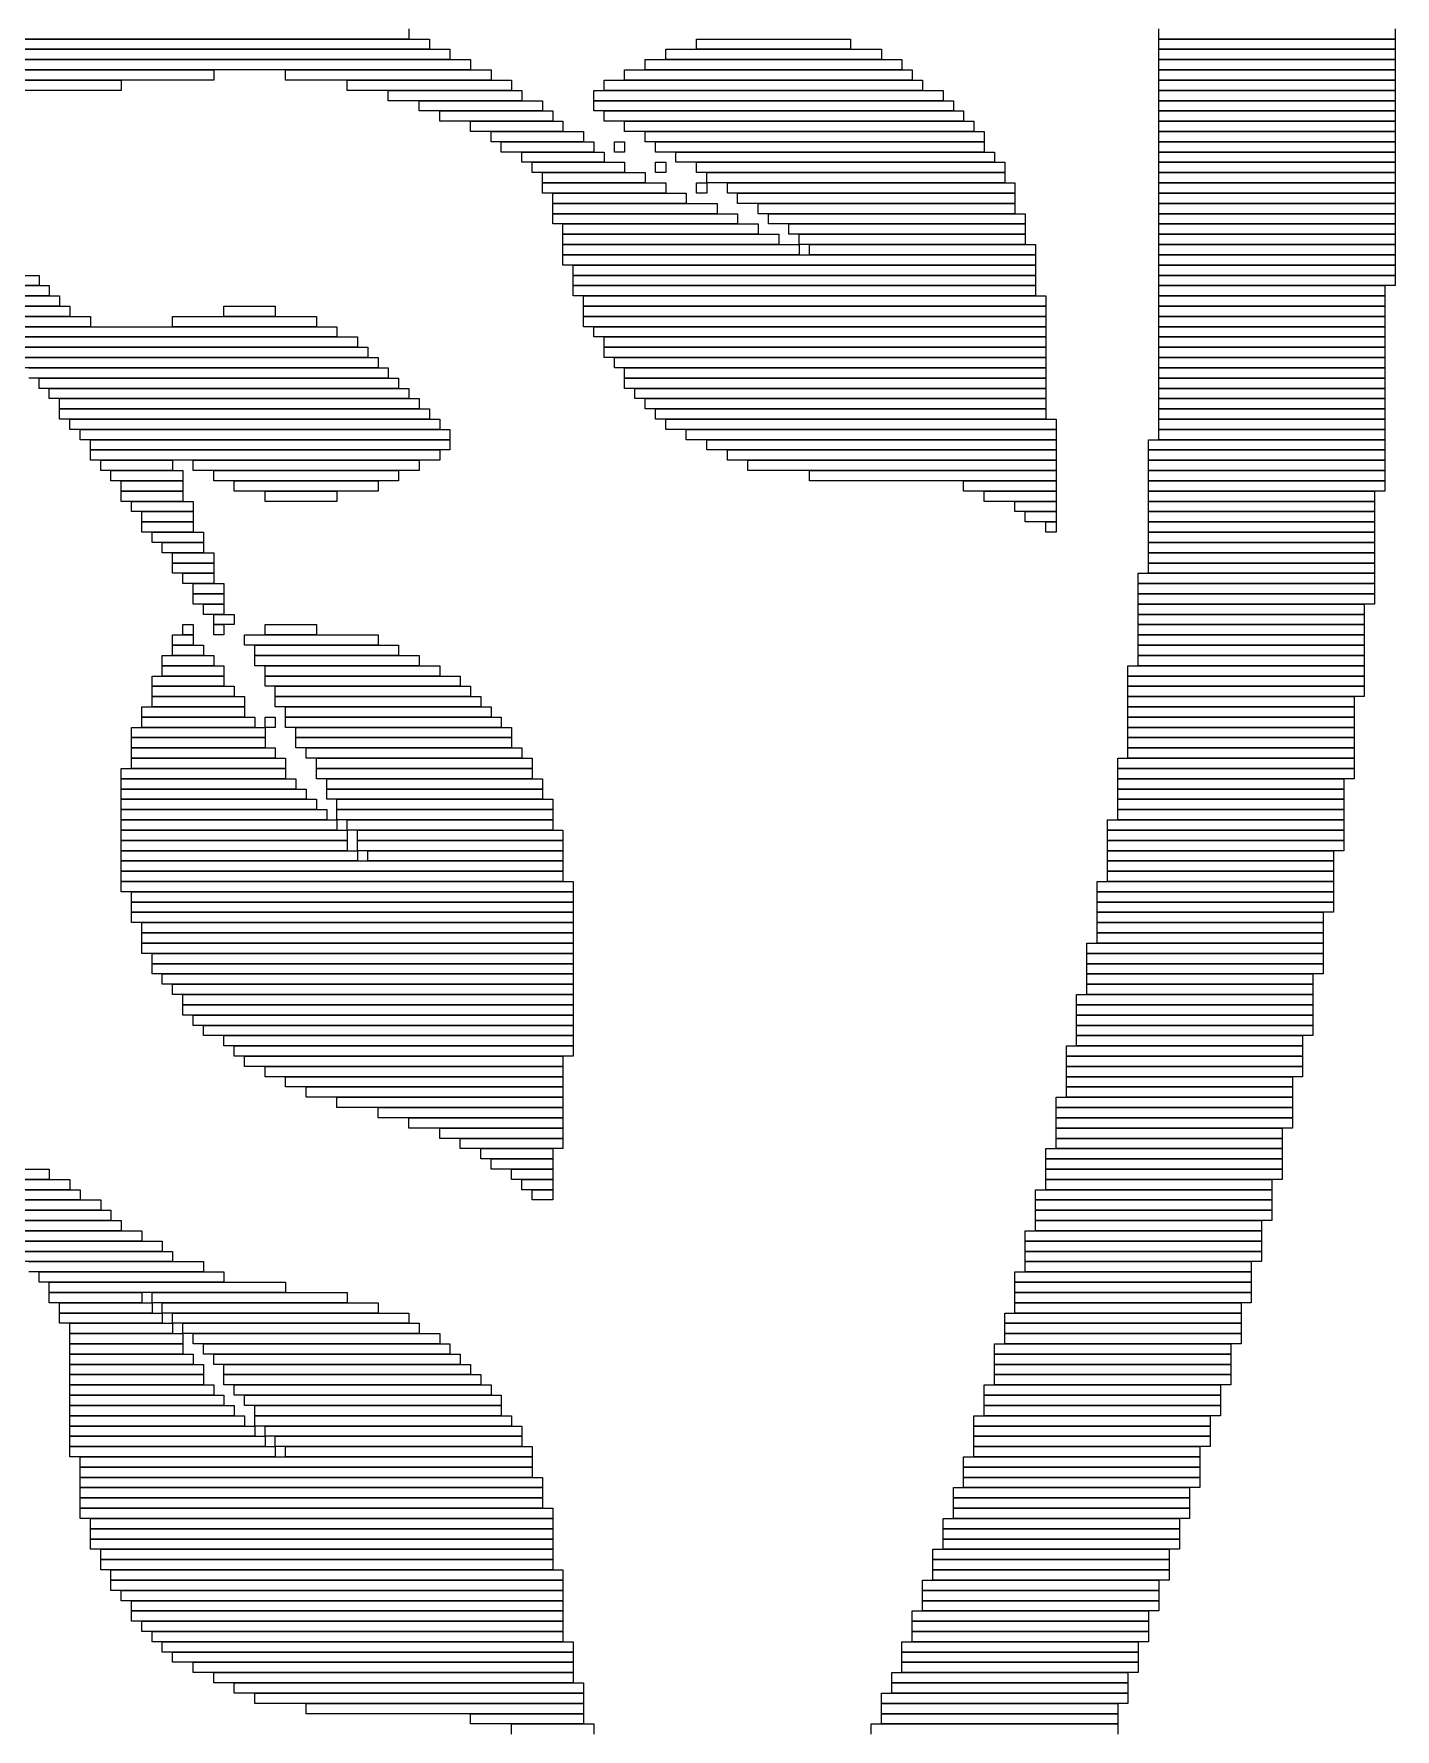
# Model space of a CAD drawing. Extents: x 48 to 975, y 50 to 982.
# Drawn here: x 842.5 to 975, y 362.5 to 527.5 of the extents above; entities that cross this region are included whole.
import ezdxf

# ---------------------------------------------------------------- set-up
doc = ezdxf.new("R2010")
doc.units = 0

msp = doc.modelspace()

# ---------------------------------------------------------------- linework, layer by layer
for p, q in [((879, 528), (879, 527)), ((952, 527), (952, 528)), ((975, 528), (975, 527)), ((879, 527), (789, 527)), ((791, 527), (881, 527)), ((881, 527), (881, 526)), ((907, 527), (922, 527)), ((907, 526), (907, 527)), ((922, 527), (922, 526)), ((975, 527), (952, 527)), ((952, 527), (975, 527)), ((952, 526), (952, 527)), ((975, 527), (975, 526)), ((881, 526), (791, 526)), ((792, 526), (883, 526)), ((883, 525), (792, 525)), ((794, 525), (885, 525)), ((883, 526), (883, 525)), ((885, 525), (885, 524)), ((902, 525), (927, 525)), ((902, 524), (902, 525)), ((904, 526), (925, 526)), ((904, 525), (904, 526)), ((925, 525), (904, 525)), ((922, 526), (907, 526)), ((925, 526), (925, 525)), ((927, 525), (927, 524)), ((975, 526), (952, 526)), ((952, 526), (975, 526)), ((952, 525), (952, 526)), ((975, 525), (952, 525)), ((952, 525), (975, 525)), ((952, 524), (952, 525)), ((975, 526), (975, 525)), ((975, 525), (975, 524)), ((885, 524), (794, 524)), ((796, 524), (860, 524)), ((860, 524), (860, 523)), ((867, 524), (887, 524)), ((867, 523), (867, 524)), ((887, 524), (887, 523)), ((900, 524), (928, 524)), ((900, 523), (900, 524)), ((927, 524), (902, 524)), ((928, 524), (928, 523)), ((975, 524), (952, 524)), ((952, 524), (975, 524)), ((952, 523), (952, 524)), ((975, 524), (975, 523)), ((860, 523), (796, 523)), ((817, 523), (851, 523)), ((851, 522), (817, 522)), ((851, 523), (851, 522)), ((887, 523), (867, 523)), ((873, 523), (889, 523)), ((873, 522), (873, 523)), ((889, 522), (873, 522)), ((877, 522), (890, 522)), ((877, 521), (877, 522)), ((889, 523), (889, 522)), ((890, 522), (890, 521)), ((897, 522), (931, 522)), ((897, 521), (897, 522)), ((898, 523), (929, 523)), ((898, 522), (898, 523)), ((929, 522), (898, 522)), ((928, 523), (900, 523)), ((929, 523), (929, 522)), ((931, 522), (931, 521)), ((975, 523), (952, 523)), ((952, 523), (975, 523)), ((952, 522), (952, 523)), ((975, 522), (952, 522)), ((952, 522), (975, 522)), ((952, 521), (952, 522)), ((975, 523), (975, 522)), ((975, 522), (975, 521)), ((890, 521), (877, 521)), ((880, 521), (892, 521)), ((880, 520), (880, 521)), ((892, 520), (880, 520)), ((882, 520), (893, 520)), ((882, 519), (882, 520)), ((892, 521), (892, 520)), ((893, 520), (893, 519)), ((931, 521), (897, 521)), ((897, 521), (932, 521)), ((897, 520), (897, 521)), ((932, 520), (897, 520)), ((898, 520), (933, 520)), ((898, 519), (898, 520)), ((932, 521), (932, 520)), ((933, 520), (933, 519)), ((975, 521), (952, 521)), ((952, 521), (975, 521)), ((952, 520), (952, 521)), ((975, 520), (952, 520)), ((952, 520), (975, 520)), ((952, 519), (952, 520)), ((975, 521), (975, 520)), ((975, 520), (975, 519)), ((893, 519), (882, 519)), ((885, 519), (894, 519)), ((885, 518), (885, 519)), ((894, 519), (894, 518)), ((933, 519), (898, 519)), ((900, 519), (934, 519)), ((900, 518), (900, 519)), ((934, 519), (934, 518)), ((975, 519), (952, 519)), ((952, 519), (975, 519)), ((952, 518), (952, 519)), ((975, 519), (975, 518)), ((894, 518), (885, 518)), ((887, 518), (896, 518)), ((887, 517), (887, 518)), ((896, 517), (887, 517)), ((888, 517), (897, 517)), ((888, 516), (888, 517)), ((896, 518), (896, 517)), ((897, 517), (897, 516)), ((899, 517), (900, 517)), ((899, 516), (899, 517)), ((934, 518), (900, 518)), ((900, 517), (900, 516)), ((902, 518), (935, 518)), ((902, 517), (902, 518)), ((935, 517), (902, 517)), ((903, 517), (935, 517)), ((903, 516), (903, 517)), ((935, 518), (935, 517)), ((935, 517), (935, 516)), ((975, 518), (952, 518)), ((952, 518), (975, 518)), ((952, 517), (952, 518)), ((975, 517), (952, 517)), ((952, 517), (975, 517)), ((952, 516), (952, 517)), ((975, 518), (975, 517)), ((975, 517), (975, 516)), ((897, 516), (888, 516)), ((890, 516), (898, 516)), ((890, 515), (890, 516)), ((898, 515), (890, 515)), ((891, 515), (900, 515)), ((891, 514), (891, 515)), ((898, 516), (898, 515)), ((900, 516), (899, 516)), ((900, 515), (900, 514)), ((935, 516), (903, 516)), ((903, 515), (904, 515)), ((903, 514), (903, 515)), ((904, 515), (904, 514)), ((905, 516), (936, 516)), ((905, 515), (905, 516)), ((936, 515), (905, 515)), ((907, 515), (937, 515)), ((907, 514), (907, 515)), ((936, 516), (936, 515)), ((937, 515), (937, 514)), ((975, 516), (952, 516)), ((952, 516), (975, 516)), ((952, 515), (952, 516)), ((975, 515), (952, 515)), ((952, 515), (975, 515)), ((952, 514), (952, 515)), ((975, 516), (975, 515)), ((975, 515), (975, 514)), ((900, 514), (891, 514)), ((892, 514), (902, 514)), ((892, 513), (892, 514)), ((902, 514), (902, 513)), ((904, 514), (903, 514)), ((937, 514), (907, 514)), ((908, 514), (937, 514)), ((908, 513), (908, 514)), ((937, 514), (937, 513)), ((975, 514), (952, 514)), ((952, 514), (975, 514)), ((952, 513), (952, 514)), ((975, 514), (975, 513)), ((902, 513), (892, 513)), ((892, 513), (904, 513)), ((892, 512), (892, 513)), ((904, 512), (892, 512)), ((893, 512), (906, 512)), ((893, 511), (893, 512)), ((904, 513), (904, 512)), ((906, 512), (906, 511)), ((907, 513), (908, 513)), ((907, 512), (907, 513)), ((908, 512), (907, 512)), ((937, 513), (908, 513)), ((908, 513), (908, 512)), ((910, 513), (938, 513)), ((910, 512), (910, 513)), ((938, 512), (910, 512)), ((911, 512), (938, 512)), ((911, 511), (911, 512)), ((938, 513), (938, 512)), ((938, 512), (938, 511)), ((975, 513), (952, 513)), ((952, 513), (975, 513)), ((952, 512), (952, 513)), ((975, 512), (952, 512)), ((952, 512), (975, 512)), ((952, 511), (952, 512)), ((975, 513), (975, 512)), ((975, 512), (975, 511)), ((906, 511), (893, 511)), ((893, 511), (909, 511)), ((893, 510), (893, 511)), ((909, 510), (893, 510)), ((893, 510), (911, 510)), ((893, 509), (893, 510)), ((909, 511), (909, 510)), ((938, 511), (911, 511)), ((911, 510), (911, 509)), ((913, 511), (938, 511)), ((913, 510), (913, 511)), ((938, 510), (913, 510)), ((914, 510), (939, 510)), ((914, 509), (914, 510)), ((938, 511), (938, 510)), ((939, 510), (939, 509)), ((975, 511), (952, 511)), ((952, 511), (975, 511)), ((952, 510), (952, 511)), ((975, 510), (952, 510)), ((952, 510), (975, 510)), ((952, 509), (952, 510)), ((975, 511), (975, 510)), ((975, 510), (975, 509)), ((911, 509), (893, 509)), ((894, 509), (913, 509)), ((894, 508), (894, 509)), ((913, 509), (913, 508)), ((939, 509), (914, 509)), ((916, 509), (939, 509)), ((916, 508), (916, 509)), ((939, 509), (939, 508)), ((975, 509), (952, 509)), ((952, 509), (975, 509)), ((952, 508), (952, 509)), ((975, 509), (975, 508)), ((913, 508), (894, 508)), ((894, 508), (915, 508)), ((894, 507), (894, 508)), ((915, 507), (894, 507)), ((894, 507), (917, 507)), ((894, 506), (894, 507)), ((915, 508), (915, 507)), ((939, 508), (916, 508)), ((917, 508), (939, 508)), ((917, 507), (917, 508)), ((939, 507), (917, 507)), ((917, 507), (917, 506)), ((918, 507), (940, 507)), ((918, 506), (918, 507)), ((939, 508), (939, 507)), ((940, 507), (940, 506)), ((975, 508), (952, 508)), ((952, 508), (975, 508)), ((952, 507), (952, 508)), ((975, 507), (952, 507)), ((952, 507), (975, 507)), ((952, 506), (952, 507)), ((975, 508), (975, 507)), ((975, 507), (975, 506)), ((917, 506), (894, 506)), ((894, 506), (940, 506)), ((894, 505), (894, 506)), ((940, 505), (894, 505)), ((895, 505), (940, 505)), ((895, 504), (895, 505)), ((940, 506), (918, 506)), ((940, 506), (940, 505)), ((940, 505), (940, 504)), ((975, 506), (952, 506)), ((952, 506), (975, 506)), ((952, 505), (952, 506)), ((975, 505), (952, 505)), ((952, 505), (975, 505)), ((952, 504), (952, 505)), ((975, 506), (975, 505)), ((975, 505), (975, 504)), ((832, 504), (843, 504)), ((843, 504), (843, 503)), ((940, 504), (895, 504)), ((895, 504), (940, 504)), ((895, 503), (895, 504)), ((940, 504), (940, 503)), ((975, 504), (952, 504)), ((952, 504), (975, 504)), ((952, 503), (952, 504)), ((975, 504), (975, 503)), ((843, 503), (832, 503)), ((833, 503), (844, 503)), ((844, 502), (833, 502)), ((834, 502), (845, 502)), ((844, 503), (844, 502)), ((845, 502), (845, 501)), ((940, 503), (895, 503)), ((895, 503), (940, 503)), ((895, 502), (895, 503)), ((940, 502), (895, 502)), ((896, 502), (941, 502)), ((896, 501), (896, 502)), ((940, 503), (940, 502)), ((941, 502), (941, 501)), ((975, 503), (952, 503)), ((952, 503), (974, 503)), ((952, 502), (952, 503)), ((974, 502), (952, 502)), ((952, 502), (974, 502)), ((952, 501), (952, 502)), ((974, 503), (974, 502)), ((974, 502), (974, 501)), ((845, 501), (834, 501)), ((835, 501), (846, 501)), ((846, 500), (835, 500)), ((837, 500), (848, 500)), ((846, 501), (846, 500)), ((848, 500), (848, 499)), ((856, 500), (870, 500)), ((856, 499), (856, 500)), ((861, 501), (866, 501)), ((861, 500), (861, 501)), ((866, 500), (861, 500)), ((866, 501), (866, 500)), ((870, 500), (870, 499)), ((941, 501), (896, 501)), ((896, 501), (941, 501)), ((896, 500), (896, 501)), ((941, 500), (896, 500)), ((896, 500), (941, 500)), ((896, 499), (896, 500)), ((941, 501), (941, 500)), ((941, 500), (941, 499)), ((974, 501), (952, 501)), ((952, 501), (974, 501)), ((952, 500), (952, 501)), ((974, 500), (952, 500)), ((952, 500), (974, 500)), ((952, 499), (952, 500)), ((974, 501), (974, 500)), ((974, 500), (974, 499)), ((848, 499), (837, 499)), ((838, 499), (872, 499)), ((870, 499), (856, 499)), ((872, 499), (872, 498)), ((941, 499), (896, 499)), ((897, 499), (941, 499)), ((897, 498), (897, 499)), ((941, 499), (941, 498)), ((974, 499), (952, 499)), ((952, 499), (974, 499)), ((952, 498), (952, 499)), ((974, 499), (974, 498)), ((872, 498), (838, 498)), ((839, 498), (874, 498)), ((874, 497), (839, 497)), ((840, 497), (875, 497)), ((874, 498), (874, 497)), ((875, 497), (875, 496)), ((941, 498), (897, 498)), ((898, 498), (941, 498)), ((898, 497), (898, 498)), ((941, 497), (898, 497)), ((898, 497), (941, 497)), ((898, 496), (898, 497)), ((941, 498), (941, 497)), ((941, 497), (941, 496)), ((974, 498), (952, 498)), ((952, 498), (974, 498)), ((952, 497), (952, 498)), ((974, 497), (952, 497)), ((952, 497), (974, 497)), ((952, 496), (952, 497)), ((974, 498), (974, 497)), ((974, 497), (974, 496)), ((875, 496), (840, 496)), ((841, 496), (876, 496)), ((876, 495), (841, 495)), ((842, 495), (877, 495)), ((876, 496), (876, 495)), ((877, 495), (877, 494)), ((941, 496), (898, 496)), ((899, 496), (941, 496)), ((899, 495), (899, 496)), ((941, 495), (899, 495)), ((900, 495), (941, 495)), ((900, 494), (900, 495)), ((941, 496), (941, 495)), ((941, 495), (941, 494)), ((974, 496), (952, 496)), ((952, 496), (974, 496)), ((952, 495), (952, 496)), ((974, 495), (952, 495)), ((952, 495), (974, 495)), ((952, 494), (952, 495)), ((974, 496), (974, 495)), ((974, 495), (974, 494)), ((877, 494), (842, 494)), ((843, 494), (878, 494)), ((843, 493), (843, 494)), ((878, 494), (878, 493)), ((941, 494), (900, 494)), ((900, 494), (941, 494)), ((900, 493), (900, 494)), ((941, 494), (941, 493)), ((974, 494), (952, 494)), ((952, 494), (974, 494)), ((952, 493), (952, 494)), ((974, 494), (974, 493)), ((878, 493), (843, 493)), ((844, 493), (879, 493)), ((844, 492), (844, 493)), ((879, 492), (844, 492)), ((845, 492), (880, 492)), ((845, 491), (845, 492)), ((879, 493), (879, 492)), ((880, 492), (880, 491)), ((941, 493), (900, 493)), ((901, 493), (941, 493)), ((901, 492), (901, 493)), ((941, 492), (901, 492)), ((902, 492), (941, 492)), ((902, 491), (902, 492)), ((941, 493), (941, 492)), ((941, 492), (941, 491)), ((974, 493), (952, 493)), ((952, 493), (974, 493)), ((952, 492), (952, 493)), ((974, 492), (952, 492)), ((952, 492), (974, 492)), ((952, 491), (952, 492)), ((974, 493), (974, 492)), ((974, 492), (974, 491)), ((880, 491), (845, 491)), ((845, 491), (881, 491)), ((845, 490), (845, 491)), ((881, 491), (881, 490)), ((941, 491), (902, 491)), ((903, 491), (941, 491)), ((903, 490), (903, 491)), ((941, 491), (941, 490)), ((974, 491), (952, 491)), ((952, 491), (974, 491)), ((952, 490), (952, 491)), ((974, 491), (974, 490)), ((881, 490), (845, 490)), ((846, 490), (882, 490)), ((846, 489), (846, 490)), ((882, 489), (846, 489)), ((847, 489), (883, 489)), ((847, 488), (847, 489)), ((882, 490), (882, 489)), ((883, 489), (883, 488)), ((941, 490), (903, 490)), ((904, 490), (942, 490)), ((904, 489), (904, 490)), ((942, 489), (904, 489)), ((906, 489), (942, 489)), ((906, 488), (906, 489)), ((942, 490), (942, 489)), ((942, 489), (942, 488)), ((974, 490), (952, 490)), ((952, 490), (974, 490)), ((952, 489), (952, 490)), ((974, 489), (952, 489)), ((952, 489), (974, 489)), ((952, 488), (952, 489)), ((974, 490), (974, 489)), ((974, 489), (974, 488)), ((883, 488), (847, 488)), ((848, 488), (883, 488)), ((848, 487), (848, 488)), ((883, 487), (848, 487)), ((848, 487), (882, 487)), ((848, 486), (848, 487)), ((882, 487), (882, 486)), ((883, 488), (883, 487)), ((942, 488), (906, 488)), ((908, 488), (942, 488)), ((908, 487), (908, 488)), ((942, 487), (908, 487)), ((910, 487), (942, 487)), ((910, 486), (910, 487)), ((942, 488), (942, 487)), ((942, 487), (942, 486)), ((951, 488), (974, 488)), ((951, 487), (951, 488)), ((974, 487), (951, 487)), ((951, 487), (974, 487)), ((951, 486), (951, 487)), ((974, 488), (952, 488)), ((974, 488), (974, 487)), ((974, 487), (974, 486)), ((882, 486), (848, 486)), ((849, 486), (856, 486)), ((849, 485), (849, 486)), ((856, 486), (856, 485)), ((858, 486), (880, 486)), ((858, 485), (858, 486)), ((880, 486), (880, 485)), ((942, 486), (910, 486)), ((912, 486), (942, 486)), ((912, 485), (912, 486)), ((942, 486), (942, 485)), ((974, 486), (951, 486)), ((951, 486), (974, 486)), ((951, 485), (951, 486)), ((974, 486), (974, 485)), ((856, 485), (849, 485)), ((850, 485), (857, 485)), ((850, 484), (850, 485)), ((857, 484), (850, 484)), ((851, 484), (857, 484)), ((851, 483), (851, 484)), ((857, 485), (857, 484)), ((857, 484), (857, 483)), ((880, 485), (858, 485)), ((860, 485), (878, 485)), ((860, 484), (860, 485)), ((878, 484), (860, 484)), ((862, 484), (876, 484)), ((862, 483), (862, 484)), ((876, 484), (876, 483)), ((878, 485), (878, 484)), ((942, 485), (912, 485)), ((918, 485), (942, 485)), ((918, 484), (918, 485)), ((942, 484), (918, 484)), ((933, 484), (942, 484)), ((933, 483), (933, 484)), ((942, 485), (942, 484)), ((942, 484), (942, 483)), ((974, 485), (951, 485)), ((951, 485), (974, 485)), ((951, 484), (951, 485)), ((974, 484), (951, 484)), ((951, 484), (974, 484)), ((951, 483), (951, 484)), ((974, 485), (974, 484)), ((974, 484), (974, 483)), ((857, 483), (851, 483)), ((851, 483), (857, 483)), ((851, 482), (851, 483)), ((857, 482), (851, 482)), ((852, 482), (858, 482)), ((852, 481), (852, 482)), ((857, 483), (857, 482)), ((858, 482), (858, 481)), ((876, 483), (862, 483)), ((865, 483), (872, 483)), ((865, 482), (865, 483)), ((872, 482), (865, 482)), ((872, 483), (872, 482)), ((942, 483), (933, 483)), ((935, 483), (942, 483)), ((935, 482), (935, 483)), ((942, 482), (935, 482)), ((938, 482), (942, 482)), ((938, 481), (938, 482)), ((942, 483), (942, 482)), ((942, 482), (942, 481)), ((974, 483), (951, 483)), ((951, 483), (973, 483)), ((951, 482), (951, 483)), ((973, 482), (951, 482)), ((951, 482), (973, 482)), ((951, 481), (951, 482)), ((973, 483), (973, 482)), ((973, 482), (973, 481)), ((858, 481), (852, 481)), ((853, 481), (858, 481)), ((853, 480), (853, 481)), ((858, 481), (858, 480)), ((942, 481), (938, 481)), ((939, 481), (942, 481)), ((939, 480), (939, 481)), ((942, 481), (942, 480)), ((973, 481), (951, 481)), ((951, 481), (973, 481)), ((951, 480), (951, 481)), ((973, 481), (973, 480)), ((858, 480), (853, 480)), ((853, 480), (858, 480)), ((853, 479), (853, 480)), ((858, 479), (853, 479)), ((854, 479), (859, 479)), ((854, 478), (854, 479)), ((858, 480), (858, 479)), ((859, 479), (859, 478)), ((942, 480), (939, 480)), ((941, 480), (942, 480)), ((941, 479), (941, 480)), ((942, 479), (941, 479)), ((942, 480), (942, 479)), ((973, 480), (951, 480)), ((951, 480), (973, 480)), ((951, 479), (951, 480)), ((973, 479), (951, 479)), ((951, 479), (973, 479)), ((951, 478), (951, 479)), ((973, 480), (973, 479)), ((973, 479), (973, 478)), ((859, 478), (854, 478)), ((855, 478), (859, 478)), ((855, 477), (855, 478)), ((859, 477), (855, 477)), ((856, 477), (860, 477)), ((856, 476), (856, 477)), ((859, 478), (859, 477)), ((860, 477), (860, 476)), ((973, 478), (951, 478)), ((951, 478), (973, 478)), ((951, 477), (951, 478)), ((973, 477), (951, 477)), ((951, 477), (973, 477)), ((951, 476), (951, 477)), ((973, 478), (973, 477)), ((973, 477), (973, 476)), ((860, 476), (856, 476)), ((856, 476), (860, 476)), ((856, 475), (856, 476)), ((860, 476), (860, 475)), ((973, 476), (951, 476)), ((951, 476), (973, 476)), ((951, 475), (951, 476)), ((973, 476), (973, 475)), ((860, 475), (856, 475)), ((857, 475), (860, 475)), ((857, 474), (857, 475)), ((860, 474), (857, 474)), ((858, 474), (861, 474)), ((858, 473), (858, 474)), ((860, 475), (860, 474)), ((861, 474), (861, 473)), ((950, 475), (973, 475)), ((950, 474), (950, 475)), ((973, 474), (950, 474)), ((950, 474), (973, 474)), ((950, 473), (950, 474)), ((973, 475), (951, 475)), ((973, 475), (973, 474)), ((973, 474), (973, 473)), ((861, 473), (858, 473)), ((858, 473), (861, 473)), ((858, 472), (858, 473)), ((861, 472), (858, 472)), ((859, 472), (861, 472)), ((859, 471), (859, 472)), ((861, 473), (861, 472)), ((861, 472), (861, 471)), ((973, 473), (950, 473)), ((950, 473), (973, 473)), ((950, 472), (950, 473)), ((973, 472), (950, 472)), ((950, 472), (972, 472)), ((950, 471), (950, 472)), ((972, 472), (972, 471)), ((973, 473), (973, 472)), ((861, 471), (859, 471)), ((860, 471), (862, 471)), ((860, 470), (860, 471)), ((862, 471), (862, 470)), ((972, 471), (950, 471)), ((950, 471), (972, 471)), ((950, 470), (950, 471)), ((972, 471), (972, 470)), ((856, 469), (858, 469)), ((856, 468), (856, 469)), ((857, 470), (858, 470)), ((857, 469), (857, 470)), ((858, 469), (857, 469)), ((858, 470), (858, 469)), ((858, 469), (858, 468)), ((862, 470), (860, 470)), ((860, 470), (861, 470)), ((860, 469), (860, 470)), ((861, 469), (860, 469)), ((861, 470), (861, 469)), ((863, 469), (876, 469)), ((863, 468), (863, 469)), ((865, 470), (870, 470)), ((865, 469), (865, 470)), ((870, 469), (865, 469)), ((870, 470), (870, 469)), ((876, 469), (876, 468)), ((972, 470), (950, 470)), ((950, 470), (972, 470)), ((950, 469), (950, 470)), ((972, 469), (950, 469)), ((950, 469), (972, 469)), ((950, 468), (950, 469)), ((972, 470), (972, 469)), ((972, 469), (972, 468)), ((855, 467), (860, 467)), ((855, 466), (855, 467)), ((858, 468), (856, 468)), ((856, 468), (859, 468)), ((856, 467), (856, 468)), ((859, 467), (856, 467)), ((859, 468), (859, 467)), ((860, 467), (860, 466)), ((876, 468), (863, 468)), ((864, 468), (878, 468)), ((864, 467), (864, 468)), ((878, 467), (864, 467)), ((864, 467), (880, 467)), ((864, 466), (864, 467)), ((878, 468), (878, 467)), ((880, 467), (880, 466)), ((972, 468), (950, 468)), ((950, 468), (972, 468)), ((950, 467), (950, 468)), ((972, 467), (950, 467)), ((950, 467), (972, 467)), ((950, 466), (950, 467)), ((972, 468), (972, 467)), ((972, 467), (972, 466)), ((860, 466), (855, 466)), ((855, 466), (861, 466)), ((855, 465), (855, 466)), ((861, 466), (861, 465)), ((880, 466), (864, 466)), ((865, 466), (882, 466)), ((865, 465), (865, 466)), ((882, 466), (882, 465)), ((949, 466), (972, 466)), ((949, 465), (949, 466)), ((972, 466), (950, 466)), ((972, 466), (972, 465)), ((854, 465), (861, 465)), ((854, 464), (854, 465)), ((861, 464), (854, 464)), ((854, 464), (862, 464)), ((854, 463), (854, 464)), ((861, 465), (855, 465)), ((861, 465), (861, 464)), ((862, 464), (862, 463)), ((882, 465), (865, 465)), ((865, 465), (884, 465)), ((865, 464), (865, 465)), ((884, 464), (865, 464)), ((866, 464), (885, 464)), ((866, 463), (866, 464)), ((884, 465), (884, 464)), ((885, 464), (885, 463)), ((972, 465), (949, 465)), ((949, 465), (972, 465)), ((949, 464), (949, 465)), ((972, 464), (949, 464)), ((949, 464), (972, 464)), ((949, 463), (949, 464)), ((972, 465), (972, 464)), ((972, 464), (972, 463)), ((853, 462), (863, 462)), ((853, 461), (853, 462)), ((862, 463), (854, 463)), ((854, 463), (863, 463)), ((854, 462), (854, 463)), ((863, 462), (854, 462)), ((863, 463), (863, 462)), ((863, 462), (863, 461)), ((885, 463), (866, 463)), ((866, 463), (886, 463)), ((866, 462), (866, 463)), ((886, 462), (866, 462)), ((867, 462), (887, 462)), ((867, 461), (867, 462)), ((886, 463), (886, 462)), ((887, 462), (887, 461)), ((972, 463), (949, 463)), ((949, 463), (971, 463)), ((949, 462), (949, 463)), ((971, 462), (949, 462)), ((949, 462), (971, 462)), ((949, 461), (949, 462)), ((971, 463), (971, 462)), ((971, 462), (971, 461)), ((863, 461), (853, 461)), ((853, 461), (864, 461)), ((853, 460), (853, 461)), ((864, 461), (864, 460)), ((865, 461), (866, 461)), ((865, 460), (865, 461)), ((866, 461), (866, 460)), ((887, 461), (867, 461)), ((867, 461), (888, 461)), ((867, 460), (867, 461)), ((888, 461), (888, 460)), ((971, 461), (949, 461)), ((949, 461), (971, 461)), ((949, 460), (949, 461)), ((971, 461), (971, 460)), ((852, 460), (865, 460)), ((852, 459), (852, 460)), ((865, 459), (852, 459)), ((852, 459), (865, 459)), ((852, 458), (852, 459)), ((864, 460), (853, 460)), ((866, 460), (865, 460)), ((865, 460), (865, 459)), ((865, 459), (865, 458)), ((888, 460), (867, 460)), ((868, 460), (889, 460)), ((868, 459), (868, 460)), ((889, 459), (868, 459)), ((868, 459), (889, 459)), ((868, 458), (868, 459)), ((889, 460), (889, 459)), ((889, 459), (889, 458)), ((971, 460), (949, 460)), ((949, 460), (971, 460)), ((949, 459), (949, 460)), ((971, 459), (949, 459)), ((949, 459), (971, 459)), ((949, 458), (949, 459)), ((971, 460), (971, 459)), ((971, 459), (971, 458)), ((865, 458), (852, 458)), ((852, 458), (866, 458)), ((852, 457), (852, 458)), ((866, 458), (866, 457)), ((889, 458), (868, 458)), ((869, 458), (890, 458)), ((869, 457), (869, 458)), ((890, 458), (890, 457)), ((971, 458), (949, 458)), ((949, 458), (971, 458)), ((949, 457), (949, 458)), ((971, 458), (971, 457)), ((851, 456), (867, 456)), ((851, 455), (851, 456)), ((866, 457), (852, 457)), ((852, 457), (867, 457)), ((852, 456), (852, 457)), ((867, 456), (852, 456)), ((867, 457), (867, 456)), ((867, 456), (867, 455)), ((890, 457), (869, 457)), ((870, 457), (891, 457)), ((870, 456), (870, 457)), ((891, 456), (870, 456)), ((870, 456), (891, 456)), ((870, 455), (870, 456)), ((891, 457), (891, 456)), ((891, 456), (891, 455)), ((948, 457), (971, 457)), ((948, 456), (948, 457)), ((971, 456), (948, 456)), ((948, 456), (971, 456)), ((948, 455), (948, 456)), ((971, 457), (949, 457)), ((971, 457), (971, 456)), ((971, 456), (971, 455)), ((867, 455), (851, 455)), ((851, 455), (868, 455)), ((851, 454), (851, 455)), ((868, 454), (851, 454)), ((851, 454), (869, 454)), ((851, 453), (851, 454)), ((868, 455), (868, 454)), ((869, 454), (869, 453)), ((891, 455), (870, 455)), ((871, 455), (892, 455)), ((871, 454), (871, 455)), ((892, 454), (871, 454)), ((871, 454), (892, 454)), ((871, 453), (871, 454)), ((892, 455), (892, 454)), ((892, 454), (892, 453)), ((971, 455), (948, 455)), ((948, 455), (970, 455)), ((948, 454), (948, 455)), ((970, 454), (948, 454)), ((948, 454), (970, 454)), ((948, 453), (948, 454)), ((970, 455), (970, 454)), ((970, 454), (970, 453)), ((869, 453), (851, 453)), ((851, 453), (870, 453)), ((851, 452), (851, 453)), ((870, 453), (870, 452)), ((892, 453), (871, 453)), ((872, 453), (893, 453)), ((872, 452), (872, 453)), ((893, 453), (893, 452)), ((970, 453), (948, 453)), ((948, 453), (970, 453)), ((948, 452), (948, 453)), ((970, 453), (970, 452)), ((870, 452), (851, 452)), ((851, 452), (871, 452)), ((851, 451), (851, 452)), ((871, 451), (851, 451)), ((851, 451), (872, 451)), ((851, 450), (851, 451)), ((871, 452), (871, 451)), ((893, 452), (872, 452)), ((872, 452), (893, 452)), ((872, 451), (872, 452)), ((893, 451), (872, 451)), ((872, 451), (872, 450)), ((873, 451), (893, 451)), ((873, 450), (873, 451)), ((893, 452), (893, 451)), ((893, 451), (893, 450)), ((947, 451), (970, 451)), ((947, 450), (947, 451)), ((970, 452), (948, 452)), ((948, 452), (970, 452)), ((948, 451), (948, 452)), ((970, 451), (948, 451)), ((970, 452), (970, 451)), ((970, 451), (970, 450)), ((872, 450), (851, 450)), ((851, 450), (873, 450)), ((851, 449), (851, 450)), ((873, 449), (851, 449)), ((851, 449), (873, 449)), ((851, 448), (851, 449)), ((893, 450), (873, 450)), ((873, 450), (873, 449)), ((873, 449), (873, 448)), ((874, 450), (894, 450)), ((874, 449), (874, 450)), ((894, 449), (874, 449)), ((874, 449), (894, 449)), ((874, 448), (874, 449)), ((894, 450), (894, 449)), ((894, 449), (894, 448)), ((970, 450), (947, 450)), ((947, 450), (970, 450)), ((947, 449), (947, 450)), ((970, 449), (947, 449)), ((947, 449), (970, 449)), ((947, 448), (947, 449)), ((970, 450), (970, 449)), ((970, 449), (970, 448)), ((873, 448), (851, 448)), ((851, 448), (874, 448)), ((851, 447), (851, 448)), ((894, 448), (874, 448)), ((874, 448), (874, 447)), ((875, 448), (894, 448)), ((875, 447), (875, 448)), ((894, 448), (894, 447)), ((970, 448), (947, 448)), ((947, 448), (969, 448)), ((947, 447), (947, 448)), ((969, 448), (969, 447)), ((874, 447), (851, 447)), ((851, 447), (894, 447)), ((851, 446), (851, 447)), ((894, 446), (851, 446)), ((851, 446), (894, 446)), ((851, 445), (851, 446)), ((894, 447), (875, 447)), ((894, 447), (894, 446)), ((894, 446), (894, 445)), ((969, 447), (947, 447)), ((947, 447), (969, 447)), ((947, 446), (947, 447)), ((969, 446), (947, 446)), ((947, 446), (969, 446)), ((947, 445), (947, 446)), ((969, 447), (969, 446)), ((969, 446), (969, 445)), ((894, 445), (851, 445)), ((851, 445), (895, 445)), ((851, 444), (851, 445)), ((895, 444), (851, 444)), ((852, 444), (895, 444)), ((852, 443), (852, 444)), ((895, 445), (895, 444)), ((895, 444), (895, 443)), ((946, 445), (969, 445)), ((946, 444), (946, 445)), ((969, 444), (946, 444)), ((946, 444), (969, 444)), ((946, 443), (946, 444)), ((969, 445), (947, 445)), ((969, 445), (969, 444)), ((969, 444), (969, 443)), ((895, 443), (852, 443)), ((852, 443), (895, 443)), ((852, 442), (852, 443)), ((895, 443), (895, 442)), ((969, 443), (946, 443)), ((946, 443), (969, 443)), ((946, 442), (946, 443)), ((969, 443), (969, 442)), ((895, 442), (852, 442)), ((852, 442), (895, 442)), ((852, 441), (852, 442)), ((895, 441), (852, 441)), ((853, 441), (895, 441)), ((853, 440), (853, 441)), ((895, 442), (895, 441)), ((895, 441), (895, 440)), ((969, 442), (946, 442)), ((946, 442), (968, 442)), ((946, 441), (946, 442)), ((968, 441), (946, 441)), ((946, 441), (968, 441)), ((946, 440), (946, 441)), ((968, 442), (968, 441)), ((968, 441), (968, 440)), ((895, 440), (853, 440)), ((853, 440), (895, 440)), ((853, 439), (853, 440)), ((895, 439), (853, 439)), ((853, 439), (895, 439)), ((853, 438), (853, 439)), ((895, 440), (895, 439)), ((895, 439), (895, 438)), ((945, 439), (968, 439)), ((945, 438), (945, 439)), ((968, 440), (946, 440)), ((946, 440), (968, 440)), ((946, 439), (946, 440)), ((968, 439), (946, 439)), ((968, 440), (968, 439)), ((968, 439), (968, 438)), ((895, 438), (853, 438)), ((854, 438), (895, 438)), ((854, 437), (854, 438)), ((895, 438), (895, 437)), ((968, 438), (945, 438)), ((945, 438), (968, 438)), ((945, 437), (945, 438)), ((968, 438), (968, 437)), ((895, 437), (854, 437)), ((854, 437), (895, 437)), ((854, 436), (854, 437)), ((895, 436), (854, 436)), ((855, 436), (895, 436)), ((855, 435), (855, 436)), ((895, 437), (895, 436)), ((895, 436), (895, 435)), ((968, 437), (945, 437)), ((945, 437), (968, 437)), ((945, 436), (945, 437)), ((968, 436), (945, 436)), ((945, 436), (967, 436)), ((945, 435), (945, 436)), ((967, 436), (967, 435)), ((968, 437), (968, 436)), ((895, 435), (855, 435)), ((856, 435), (895, 435)), ((856, 434), (856, 435)), ((895, 434), (856, 434)), ((857, 434), (895, 434)), ((857, 433), (857, 434)), ((895, 435), (895, 434)), ((895, 434), (895, 433)), ((944, 434), (967, 434)), ((944, 433), (944, 434)), ((967, 435), (945, 435)), ((945, 435), (967, 435)), ((945, 434), (945, 435)), ((967, 434), (945, 434)), ((967, 435), (967, 434)), ((967, 434), (967, 433)), ((895, 433), (857, 433)), ((857, 433), (895, 433)), ((857, 432), (857, 433)), ((895, 433), (895, 432)), ((967, 433), (944, 433)), ((944, 433), (967, 433)), ((944, 432), (944, 433)), ((967, 433), (967, 432)), ((895, 432), (857, 432)), ((858, 432), (895, 432)), ((858, 431), (858, 432)), ((895, 431), (858, 431)), ((859, 431), (895, 431)), ((859, 430), (859, 431)), ((895, 432), (895, 431)), ((895, 431), (895, 430)), ((967, 432), (944, 432)), ((944, 432), (967, 432)), ((944, 431), (944, 432)), ((967, 431), (944, 431)), ((944, 431), (967, 431)), ((944, 430), (944, 431)), ((967, 432), (967, 431)), ((967, 431), (967, 430)), ((895, 430), (859, 430)), ((861, 430), (895, 430)), ((861, 429), (861, 430)), ((895, 429), (861, 429)), ((862, 429), (895, 429)), ((862, 428), (862, 429)), ((895, 430), (895, 429)), ((895, 429), (895, 428)), ((943, 429), (966, 429)), ((943, 428), (943, 429)), ((967, 430), (944, 430)), ((944, 430), (966, 430)), ((944, 429), (944, 430)), ((966, 429), (944, 429)), ((966, 430), (966, 429)), ((966, 429), (966, 428)), ((895, 428), (862, 428)), ((863, 428), (894, 428)), ((863, 427), (863, 428)), ((894, 428), (894, 427)), ((966, 428), (943, 428)), ((943, 428), (966, 428)), ((943, 427), (943, 428)), ((966, 428), (966, 427)), ((894, 427), (863, 427)), ((865, 427), (894, 427)), ((865, 426), (865, 427)), ((894, 426), (865, 426)), ((867, 426), (894, 426)), ((867, 425), (867, 426)), ((894, 427), (894, 426)), ((894, 426), (894, 425)), ((966, 427), (943, 427)), ((943, 427), (966, 427)), ((943, 426), (943, 427)), ((966, 426), (943, 426)), ((943, 426), (965, 426)), ((943, 425), (943, 426)), ((965, 426), (965, 425)), ((966, 427), (966, 426)), ((894, 425), (867, 425)), ((869, 425), (894, 425)), ((869, 424), (869, 425)), ((894, 425), (894, 424)), ((965, 425), (943, 425)), ((943, 425), (965, 425)), ((943, 424), (943, 425)), ((965, 425), (965, 424)), ((894, 424), (869, 424)), ((872, 424), (894, 424)), ((872, 423), (872, 424)), ((894, 423), (872, 423)), ((876, 423), (894, 423)), ((876, 422), (876, 423)), ((894, 424), (894, 423)), ((894, 423), (894, 422)), ((942, 424), (965, 424)), ((942, 423), (942, 424)), ((965, 423), (942, 423)), ((942, 423), (965, 423)), ((942, 422), (942, 423)), ((965, 424), (943, 424)), ((965, 424), (965, 423)), ((965, 423), (965, 422)), ((894, 422), (876, 422)), ((879, 422), (894, 422)), ((879, 421), (879, 422)), ((894, 421), (879, 421)), ((882, 421), (894, 421)), ((882, 420), (882, 421)), ((894, 422), (894, 421)), ((894, 421), (894, 420)), ((965, 422), (942, 422)), ((942, 422), (965, 422)), ((942, 421), (942, 422)), ((965, 421), (942, 421)), ((942, 421), (964, 421)), ((942, 420), (942, 421)), ((964, 421), (964, 420)), ((965, 422), (965, 421)), ((894, 420), (882, 420)), ((884, 420), (894, 420)), ((884, 419), (884, 420)), ((894, 420), (894, 419)), ((964, 420), (942, 420)), ((942, 420), (964, 420)), ((942, 419), (942, 420)), ((964, 420), (964, 419)), ((894, 419), (884, 419)), ((886, 419), (893, 419)), ((886, 418), (886, 419)), ((893, 418), (886, 418)), ((887, 418), (893, 418)), ((887, 417), (887, 418)), ((893, 419), (893, 418)), ((893, 418), (893, 417)), ((941, 419), (964, 419)), ((941, 418), (941, 419)), ((964, 418), (941, 418)), ((941, 418), (964, 418)), ((941, 417), (941, 418)), ((964, 419), (942, 419)), ((964, 419), (964, 418)), ((964, 418), (964, 417)), ((827, 417), (844, 417)), ((844, 416), (827, 416)), ((829, 416), (846, 416)), ((844, 417), (844, 416)), ((846, 416), (846, 415)), ((893, 417), (887, 417)), ((889, 417), (893, 417)), ((889, 416), (889, 417)), ((893, 416), (889, 416)), ((890, 416), (893, 416)), ((890, 415), (890, 416)), ((893, 417), (893, 416)), ((893, 416), (893, 415)), ((964, 417), (941, 417)), ((941, 417), (964, 417)), ((941, 416), (941, 417)), ((964, 416), (941, 416)), ((941, 416), (963, 416)), ((941, 415), (941, 416)), ((963, 416), (963, 415)), ((964, 417), (964, 416)), ((846, 415), (829, 415)), ((832, 415), (847, 415)), ((847, 415), (847, 414)), ((893, 415), (890, 415)), ((891, 415), (893, 415)), ((891, 414), (891, 415)), ((893, 415), (893, 414)), ((940, 415), (963, 415)), ((940, 414), (940, 415)), ((963, 415), (941, 415)), ((963, 415), (963, 414)), ((847, 414), (832, 414)), ((834, 414), (849, 414)), ((849, 413), (834, 413)), ((835, 413), (850, 413)), ((849, 414), (849, 413)), ((850, 413), (850, 412)), ((893, 414), (891, 414)), ((963, 414), (940, 414)), ((940, 414), (963, 414)), ((940, 413), (940, 414)), ((963, 413), (940, 413)), ((940, 413), (963, 413)), ((940, 412), (940, 413)), ((963, 414), (963, 413)), ((963, 413), (963, 412)), ((850, 412), (835, 412)), ((837, 412), (851, 412)), ((851, 411), (837, 411)), ((838, 411), (853, 411)), ((851, 412), (851, 411)), ((853, 411), (853, 410)), ((939, 411), (962, 411)), ((939, 410), (939, 411)), ((963, 412), (940, 412)), ((940, 412), (962, 412)), ((940, 411), (940, 412)), ((962, 411), (940, 411)), ((962, 412), (962, 411)), ((962, 411), (962, 410)), ((853, 410), (838, 410)), ((840, 410), (855, 410)), ((855, 410), (855, 409)), ((962, 410), (939, 410)), ((939, 410), (962, 410)), ((939, 409), (939, 410)), ((962, 410), (962, 409)), ((855, 409), (840, 409)), ((841, 409), (856, 409)), ((856, 408), (841, 408)), ((842, 408), (859, 408)), ((856, 409), (856, 408)), ((859, 408), (859, 407)), ((962, 409), (939, 409)), ((939, 409), (962, 409)), ((939, 408), (939, 409)), ((962, 408), (939, 408)), ((939, 408), (961, 408)), ((939, 407), (939, 408)), ((961, 408), (961, 407)), ((962, 409), (962, 408)), ((859, 407), (842, 407)), ((843, 407), (861, 407)), ((843, 406), (843, 407)), ((861, 406), (843, 406)), ((844, 406), (867, 406)), ((844, 405), (844, 406)), ((861, 407), (861, 406)), ((867, 406), (867, 405)), ((938, 407), (961, 407)), ((938, 406), (938, 407)), ((961, 406), (938, 406)), ((938, 406), (961, 406)), ((938, 405), (938, 406)), ((961, 407), (939, 407)), ((961, 407), (961, 406)), ((961, 406), (961, 405)), ((867, 405), (844, 405)), ((844, 405), (853, 405)), ((844, 404), (844, 405)), ((853, 405), (853, 404)), ((854, 405), (873, 405)), ((854, 404), (854, 405)), ((873, 405), (873, 404)), ((961, 405), (938, 405)), ((938, 405), (961, 405)), ((938, 404), (938, 405)), ((961, 405), (961, 404)), ((853, 404), (844, 404)), ((845, 404), (854, 404)), ((845, 403), (845, 404)), ((854, 403), (845, 403)), ((845, 403), (855, 403)), ((845, 402), (845, 403)), ((873, 404), (854, 404)), ((854, 404), (854, 403)), ((855, 404), (876, 404)), ((855, 403), (855, 404)), ((876, 403), (855, 403)), ((855, 403), (855, 402)), ((856, 403), (879, 403)), ((856, 402), (856, 403)), ((876, 404), (876, 403)), ((879, 403), (879, 402)), ((937, 403), (960, 403)), ((937, 402), (937, 403)), ((961, 404), (938, 404)), ((938, 404), (960, 404)), ((938, 403), (938, 404)), ((960, 403), (938, 403)), ((960, 404), (960, 403)), ((960, 403), (960, 402)), ((855, 402), (845, 402)), ((846, 402), (856, 402)), ((846, 401), (846, 402)), ((856, 401), (846, 401)), ((846, 401), (857, 401)), ((846, 400), (846, 401)), ((879, 402), (856, 402)), ((856, 402), (856, 401)), ((857, 402), (880, 402)), ((857, 401), (857, 402)), ((880, 401), (857, 401)), ((857, 401), (857, 400)), ((858, 401), (882, 401)), ((858, 400), (858, 401)), ((880, 402), (880, 401)), ((882, 401), (882, 400)), ((960, 402), (937, 402)), ((937, 402), (960, 402)), ((937, 401), (937, 402)), ((960, 401), (937, 401)), ((937, 401), (960, 401)), ((937, 400), (937, 401)), ((960, 402), (960, 401)), ((960, 401), (960, 400)), ((857, 400), (846, 400)), ((846, 400), (857, 400)), ((846, 399), (846, 400)), ((857, 400), (857, 399)), ((882, 400), (858, 400)), ((859, 400), (883, 400)), ((859, 399), (859, 400)), ((883, 400), (883, 399)), ((936, 400), (959, 400)), ((936, 399), (936, 400)), ((960, 400), (937, 400)), ((959, 400), (959, 399)), ((857, 399), (846, 399)), ((846, 399), (858, 399)), ((846, 398), (846, 399)), ((858, 398), (846, 398)), ((846, 398), (859, 398)), ((846, 397), (846, 398)), ((858, 399), (858, 398)), ((883, 399), (859, 399)), ((859, 398), (859, 397)), ((860, 399), (884, 399)), ((860, 398), (860, 399)), ((884, 398), (860, 398)), ((861, 398), (885, 398)), ((861, 397), (861, 398)), ((884, 399), (884, 398)), ((885, 398), (885, 397)), ((959, 399), (936, 399)), ((936, 399), (959, 399)), ((936, 398), (936, 399)), ((959, 398), (936, 398)), ((936, 398), (959, 398)), ((936, 397), (936, 398)), ((959, 399), (959, 398)), ((959, 398), (959, 397)), ((859, 397), (846, 397)), ((846, 397), (859, 397)), ((846, 396), (846, 397)), ((859, 396), (846, 396)), ((846, 396), (860, 396)), ((846, 395), (846, 396)), ((859, 397), (859, 396)), ((860, 396), (860, 395)), ((885, 397), (861, 397)), ((861, 397), (886, 397)), ((861, 396), (861, 397)), ((886, 396), (861, 396)), ((862, 396), (887, 396)), ((862, 395), (862, 396)), ((886, 397), (886, 396)), ((887, 396), (887, 395)), ((935, 396), (958, 396)), ((935, 395), (935, 396)), ((959, 397), (936, 397)), ((936, 397), (959, 397)), ((936, 396), (936, 397)), ((959, 396), (936, 396)), ((958, 396), (958, 395)), ((959, 397), (959, 396)), ((860, 395), (846, 395)), ((846, 395), (861, 395)), ((846, 394), (846, 395)), ((861, 395), (861, 394)), ((887, 395), (862, 395)), ((863, 395), (888, 395)), ((863, 394), (863, 395)), ((888, 395), (888, 394)), ((958, 395), (935, 395)), ((935, 395), (958, 395)), ((935, 394), (935, 395)), ((958, 395), (958, 394)), ((861, 394), (846, 394)), ((846, 394), (862, 394)), ((846, 393), (846, 394)), ((862, 393), (846, 393)), ((846, 393), (863, 393)), ((846, 392), (846, 393)), ((862, 394), (862, 393)), ((888, 394), (863, 394)), ((863, 393), (863, 392)), ((864, 394), (888, 394)), ((864, 393), (864, 394)), ((888, 393), (864, 393)), ((864, 393), (889, 393)), ((864, 392), (864, 393)), ((888, 394), (888, 393)), ((889, 393), (889, 392)), ((934, 393), (957, 393)), ((934, 392), (934, 393)), ((958, 394), (935, 394)), ((935, 394), (958, 394)), ((935, 393), (935, 394)), ((958, 393), (935, 393)), ((957, 393), (957, 392)), ((958, 394), (958, 393)), ((863, 392), (846, 392)), ((846, 392), (864, 392)), ((846, 391), (846, 392)), ((889, 392), (864, 392)), ((864, 392), (864, 391)), ((865, 392), (890, 392)), ((865, 391), (865, 392)), ((890, 392), (890, 391)), ((957, 392), (934, 392)), ((934, 392), (957, 392)), ((934, 391), (934, 392)), ((957, 392), (957, 391)), ((864, 391), (846, 391)), ((846, 391), (865, 391)), ((846, 390), (846, 391)), ((865, 390), (846, 390)), ((846, 390), (866, 390)), ((846, 389), (846, 390)), ((890, 391), (865, 391)), ((865, 391), (865, 390)), ((866, 391), (890, 391)), ((866, 390), (866, 391)), ((890, 390), (866, 390)), ((866, 390), (866, 389)), ((867, 390), (891, 390)), ((867, 389), (867, 390)), ((890, 391), (890, 390)), ((891, 390), (891, 389)), ((957, 391), (934, 391)), ((934, 391), (957, 391)), ((934, 390), (934, 391)), ((957, 390), (934, 390)), ((934, 390), (956, 390)), ((934, 389), (934, 390)), ((956, 390), (956, 389)), ((957, 391), (957, 390)), ((866, 389), (846, 389)), ((847, 389), (891, 389)), ((847, 388), (847, 389)), ((891, 388), (847, 388)), ((847, 388), (891, 388)), ((847, 387), (847, 388)), ((891, 389), (867, 389)), ((891, 389), (891, 388)), ((891, 388), (891, 387)), ((933, 389), (956, 389)), ((933, 388), (933, 389)), ((956, 388), (933, 388)), ((933, 388), (956, 388)), ((933, 387), (933, 388)), ((956, 389), (934, 389)), ((956, 389), (956, 388)), ((956, 388), (956, 387)), ((891, 387), (847, 387)), ((847, 387), (892, 387)), ((847, 386), (847, 387)), ((892, 387), (892, 386)), ((956, 387), (933, 387)), ((933, 387), (956, 387)), ((933, 386), (933, 387)), ((956, 387), (956, 386)), ((892, 386), (847, 386)), ((847, 386), (892, 386)), ((847, 385), (847, 386)), ((892, 385), (847, 385)), ((847, 385), (892, 385)), ((847, 384), (847, 385)), ((892, 386), (892, 385)), ((892, 385), (892, 384)), ((932, 386), (955, 386)), ((932, 385), (932, 386)), ((955, 385), (932, 385)), ((932, 385), (955, 385)), ((932, 384), (932, 385)), ((956, 386), (933, 386)), ((955, 386), (955, 385)), ((955, 385), (955, 384)), ((892, 384), (847, 384)), ((847, 384), (893, 384)), ((847, 383), (847, 384)), ((893, 383), (847, 383)), ((848, 383), (893, 383)), ((848, 382), (848, 383)), ((893, 384), (893, 383)), ((893, 383), (893, 382)), ((931, 383), (954, 383)), ((931, 382), (931, 383)), ((955, 384), (932, 384)), ((932, 384), (955, 384)), ((932, 383), (932, 384)), ((955, 383), (932, 383)), ((954, 383), (954, 382)), ((955, 384), (955, 383)), ((893, 382), (848, 382)), ((848, 382), (893, 382)), ((848, 381), (848, 382)), ((893, 382), (893, 381)), ((954, 382), (931, 382)), ((931, 382), (954, 382)), ((931, 381), (931, 382)), ((954, 382), (954, 381)), ((893, 381), (848, 381)), ((848, 381), (893, 381)), ((848, 380), (848, 381)), ((893, 380), (848, 380)), ((849, 380), (893, 380)), ((849, 379), (849, 380)), ((893, 381), (893, 380)), ((893, 380), (893, 379)), ((930, 380), (953, 380)), ((930, 379), (930, 380)), ((954, 381), (931, 381)), ((931, 381), (954, 381)), ((931, 380), (931, 381)), ((954, 380), (931, 380)), ((953, 380), (953, 379)), ((954, 381), (954, 380)), ((893, 379), (849, 379)), ((849, 379), (893, 379)), ((849, 378), (849, 379)), ((893, 378), (849, 378)), ((850, 378), (894, 378)), ((850, 377), (850, 378)), ((893, 379), (893, 378)), ((894, 378), (894, 377)), ((953, 379), (930, 379)), ((930, 379), (953, 379)), ((930, 378), (930, 379)), ((953, 378), (930, 378)), ((930, 378), (953, 378)), ((930, 377), (930, 378)), ((953, 379), (953, 378)), ((953, 378), (953, 377)), ((894, 377), (850, 377)), ((850, 377), (894, 377)), ((850, 376), (850, 377)), ((894, 377), (894, 376)), ((929, 377), (952, 377)), ((929, 376), (929, 377)), ((953, 377), (930, 377)), ((952, 377), (952, 376)), ((894, 376), (850, 376)), ((851, 376), (894, 376)), ((851, 375), (851, 376)), ((894, 375), (851, 375)), ((852, 375), (894, 375)), ((852, 374), (852, 375)), ((894, 376), (894, 375)), ((894, 375), (894, 374)), ((952, 376), (929, 376)), ((929, 376), (952, 376)), ((929, 375), (929, 376)), ((952, 375), (929, 375)), ((929, 375), (952, 375)), ((929, 374), (929, 375)), ((952, 376), (952, 375)), ((952, 375), (952, 374)), ((894, 374), (852, 374)), ((852, 374), (894, 374)), ((852, 373), (852, 374)), ((894, 373), (852, 373)), ((853, 373), (894, 373)), ((853, 372), (853, 373)), ((894, 374), (894, 373)), ((894, 373), (894, 372)), ((928, 374), (951, 374)), ((928, 373), (928, 374)), ((951, 373), (928, 373)), ((928, 373), (951, 373)), ((928, 372), (928, 373)), ((952, 374), (929, 374)), ((951, 374), (951, 373)), ((951, 373), (951, 372)), ((894, 372), (853, 372)), ((854, 372), (894, 372)), ((854, 371), (854, 372)), ((894, 372), (894, 371)), ((951, 372), (928, 372)), ((928, 372), (951, 372)), ((928, 371), (928, 372)), ((951, 372), (951, 371)), ((894, 371), (854, 371)), ((855, 371), (895, 371)), ((855, 370), (855, 371)), ((895, 370), (855, 370)), ((856, 370), (895, 370)), ((856, 369), (856, 370)), ((895, 371), (895, 370)), ((895, 370), (895, 369)), ((927, 371), (950, 371)), ((927, 370), (927, 371)), ((950, 370), (927, 370)), ((927, 370), (950, 370)), ((927, 369), (927, 370)), ((951, 371), (928, 371)), ((950, 371), (950, 370)), ((950, 370), (950, 369)), ((895, 369), (856, 369)), ((858, 369), (895, 369)), ((858, 368), (858, 369)), ((895, 368), (858, 368)), ((860, 368), (895, 368)), ((860, 367), (860, 368)), ((895, 369), (895, 368)), ((895, 368), (895, 367)), ((926, 368), (949, 368)), ((926, 367), (926, 368)), ((950, 369), (927, 369)), ((927, 369), (950, 369)), ((927, 368), (927, 369)), ((950, 368), (927, 368)), ((949, 368), (949, 367)), ((950, 369), (950, 368)), ((895, 367), (860, 367)), ((862, 367), (896, 367)), ((862, 366), (862, 367)), ((896, 367), (896, 366)), ((949, 367), (926, 367)), ((926, 367), (949, 367)), ((926, 366), (926, 367)), ((949, 367), (949, 366)), ((896, 366), (862, 366)), ((864, 366), (896, 366)), ((864, 365), (864, 366)), ((896, 365), (864, 365)), ((869, 365), (896, 365)), ((869, 364), (869, 365)), ((896, 366), (896, 365)), ((896, 365), (896, 364)), ((925, 366), (949, 366)), ((925, 365), (925, 366)), ((949, 365), (925, 365)), ((925, 365), (948, 365)), ((925, 364), (925, 365)), ((949, 366), (926, 366)), ((948, 365), (948, 364)), ((949, 366), (949, 365)), ((896, 364), (869, 364)), ((885, 364), (896, 364)), ((885, 363), (885, 364)), ((896, 363), (885, 363)), ((889, 363), (897, 363)), ((889, 362), (889, 363)), ((896, 364), (896, 363)), ((897, 363), (897, 362)), ((924, 363), (948, 363)), ((924, 362), (924, 363)), ((948, 364), (925, 364)), ((925, 364), (948, 364)), ((925, 363), (925, 364)), ((948, 363), (925, 363)), ((948, 364), (948, 363)), ((948, 363), (948, 362))]:
    msp.add_line(p, q)

doc.saveas('drawing.dxf')
